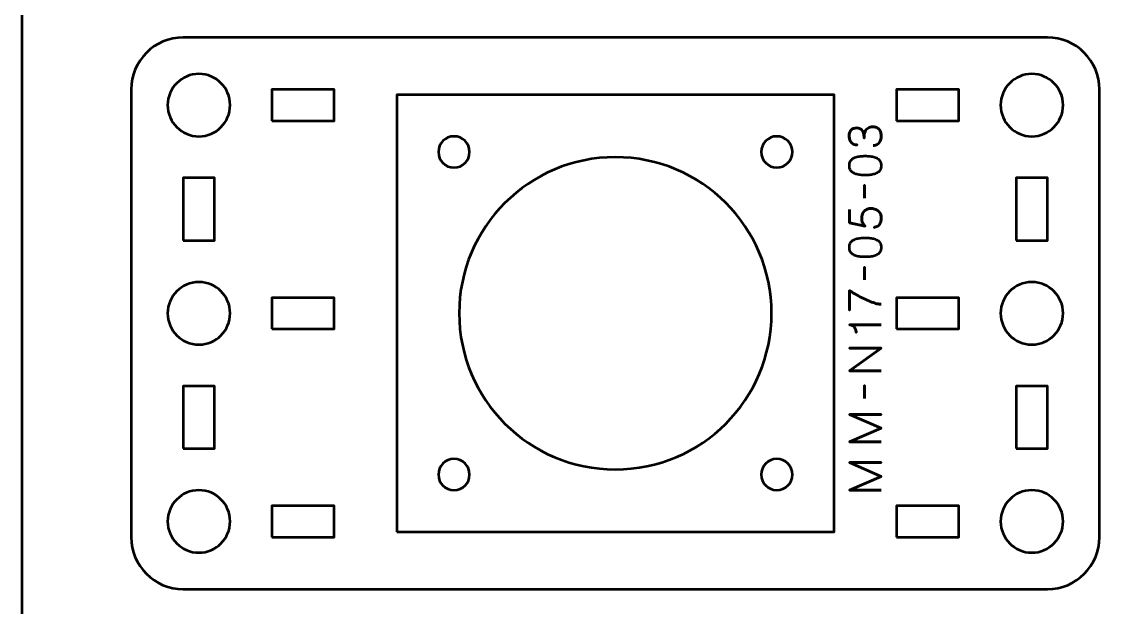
# Model space of a CAD drawing. Header units: centimetres. Extents: x -21 to 0, y -29.7 to 0.
# Drawn here: x -21 to -10.5, y -22.67 to -17.05 of the extents above; entities that cross this region are included whole.
import ezdxf

# ---------------------------------------------------------------- set-up
doc = ezdxf.new("R2010")
doc.units = ezdxf.units.CM
doc.header["$MEASUREMENT"] = 0
doc.layers.add('Layer 1', color=7, linetype='Continuous')

msp = doc.modelspace()

# ---------------------------------------------------------------- linework, layer by layer
at = {"layer": 'Layer 1', "color": 22, "lineweight": 53}
msp.add_open_spline([(-21.00003, -29.19995), (-21.00003, -29.19995), (-21.00003, -0.49992), (-21.00003, -0.49992), (-21.00003, -0.49992), (-21.00003, -0.22295), (-20.77694, 0.00004), (-20.49994, 0.00004), (-20.49994, 0.00004), (-20.49994, 0.00004), (-0.50008, 0.00004), (-0.50008, 0.00004), (-0.50008, 0.00004), (-0.22294, 0.00004), (0.00002, -0.22295), (0.00002, -0.49992), (0.00002, -0.49992), (0.00002, -0.49992), (0.00002, -29.19995), (0.00002, -29.19995), (0.00002, -29.19995), (0.00002, -29.47695), (-0.22294, -29.70004), (-0.50008, -29.70004), (-0.50008, -29.70004), (-0.50008, -29.70004), (-20.49994, -29.70004), (-20.49994, -29.70004), (-20.49994, -29.70004), (-20.77694, -29.70004), (-21.00003, -29.47695), (-21.00003, -29.19995)], degree=3, knots=[0, 0, 0, 0, 0.125, 0.125, 0.125, 0.125, 0.25, 0.25, 0.25, 0.25, 0.375, 0.375, 0.375, 0.375, 0.5, 0.5, 0.5, 0.5, 0.625, 0.625, 0.625, 0.625, 0.75, 0.75, 0.75, 0.75, 0.875, 0.875, 0.875, 0.875, 1, 1, 1, 1], dxfattribs=at)
at = {"layer": 'Layer 1', "color": 114, "lineweight": 53}
msp.add_open_spline([(-19.95005, -21.9999), (-19.95005, -21.9999), (-19.95005, -17.70001), (-19.95005, -17.70001), (-19.95005, -17.70001), (-19.95005, -17.42301), (-19.72695, -17.19991), (-19.44995, -17.19991), (-19.44995, -17.19991), (-19.44995, -17.19991), (-11.15005, -17.19991), (-11.15005, -17.19991), (-11.15005, -17.19991), (-10.87305, -17.19991), (-10.64995, -17.42301), (-10.64995, -17.70001), (-10.64995, -17.70001), (-10.64995, -17.70001), (-10.64995, -21.9999), (-10.64995, -21.9999), (-10.64995, -21.9999), (-10.64995, -22.2769), (-10.87305, -22.5), (-11.15005, -22.5), (-11.15005, -22.5), (-11.15005, -22.5), (-19.44995, -22.5), (-19.44995, -22.5), (-19.44995, -22.5), (-19.72695, -22.5), (-19.95005, -22.2769), (-19.95005, -21.9999)], degree=3, knots=[0, 0, 0, 0, 0.125, 0.125, 0.125, 0.125, 0.25, 0.25, 0.25, 0.25, 0.375, 0.375, 0.375, 0.375, 0.5, 0.5, 0.5, 0.5, 0.625, 0.625, 0.625, 0.625, 0.75, 0.75, 0.75, 0.75, 0.875, 0.875, 0.875, 0.875, 1, 1, 1, 1], dxfattribs=at)
at = {"layer": 'Layer 1', "lineweight": 53}
for points in [[(-19.30002, -17.55), (-19.13425, -17.55), (-19.00002, -17.68424), (-19.00002, -17.85001), (-19.00002, -17.85001), (-19.00002, -18.01567), (-19.13425, -18.15001), (-19.30002, -18.15001), (-19.30002, -18.15001), (-19.46568, -18.15001), (-19.60002, -18.01567), (-19.60002, -17.85001), (-19.60002, -17.85001), (-19.60002, -17.68424), (-19.46568, -17.55), (-19.30002, -17.55)], [(-11.29998, -17.55), (-11.13435, -17.55), (-10.99998, -17.68424), (-10.99998, -17.85001), (-10.99998, -17.85001), (-10.99998, -18.01567), (-11.13435, -18.15001), (-11.29998, -18.15001), (-11.29998, -18.15001), (-11.46575, -18.15001), (-11.59998, -18.01567), (-11.59998, -17.85001), (-11.59998, -17.85001), (-11.59998, -17.68424), (-11.46575, -17.55), (-11.29998, -17.55)], [(-18.6, -17.99994), (-18.6, -17.99994), (-18.6, -17.69993), (-18.6, -17.69993), (-18.6, -17.69993), (-18.6, -17.69993), (-18, -17.69993), (-18, -17.69993), (-18, -17.69993), (-18, -17.69993), (-18, -17.99994), (-18, -17.99994), (-18, -17.99994), (-18, -17.99994), (-18.6, -17.99994), (-18.6, -17.99994)], [(-12.6, -17.99994), (-12.6, -17.99994), (-12.6, -17.69993), (-12.6, -17.69993), (-12.6, -17.69993), (-12.6, -17.69993), (-12, -17.69993), (-12, -17.69993), (-12, -17.69993), (-12, -17.69993), (-12, -17.99994), (-12, -17.99994), (-12, -17.99994), (-12, -17.99994), (-12.6, -17.99994), (-12.6, -17.99994)], [(-19.44995, -19.14992), (-19.44995, -19.14992), (-19.44995, -18.54992), (-19.44995, -18.54992), (-19.44995, -18.54992), (-19.44995, -18.54992), (-19.14995, -18.54992), (-19.14995, -18.54992), (-19.14995, -18.54992), (-19.14995, -18.54992), (-19.14995, -19.14992), (-19.14995, -19.14992), (-19.14995, -19.14992), (-19.14995, -19.14992), (-19.44995, -19.14992), (-19.44995, -19.14992)], [(-11.45005, -19.14992), (-11.45005, -19.14992), (-11.45005, -18.54992), (-11.45005, -18.54992), (-11.45005, -18.54992), (-11.45005, -18.54992), (-11.15005, -18.54992), (-11.15005, -18.54992), (-11.15005, -18.54992), (-11.15005, -18.54992), (-11.15005, -19.14992), (-11.15005, -19.14992), (-11.15005, -19.14992), (-11.15005, -19.14992), (-11.45005, -19.14992), (-11.45005, -19.14992)], [(-19.30002, -19.54997), (-19.13425, -19.54997), (-19.00002, -19.68431), (-19.00002, -19.84996), (-19.00002, -19.84996), (-19.00002, -20.01559), (-19.13425, -20.14997), (-19.30002, -20.14997), (-19.30002, -20.14997), (-19.46568, -20.14997), (-19.60002, -20.01559), (-19.60002, -19.84996), (-19.60002, -19.84996), (-19.60002, -19.68431), (-19.46568, -19.54997), (-19.30002, -19.54997)], [(-11.29998, -19.54997), (-11.13435, -19.54997), (-10.99998, -19.68431), (-10.99998, -19.84996), (-10.99998, -19.84996), (-10.99998, -20.01559), (-11.13435, -20.14997), (-11.29998, -20.14997), (-11.29998, -20.14997), (-11.46575, -20.14997), (-11.59998, -20.01559), (-11.59998, -19.84996), (-11.59998, -19.84996), (-11.59998, -19.68431), (-11.46575, -19.54997), (-11.29998, -19.54997)], [(-18.6, -20.00004), (-18.6, -20.00004), (-18.6, -19.70004), (-18.6, -19.70004), (-18.6, -19.70004), (-18.6, -19.70004), (-18, -19.70004), (-18, -19.70004), (-18, -19.70004), (-18, -19.70004), (-18, -20.00004), (-18, -20.00004), (-18, -20.00004), (-18, -20.00004), (-18.6, -20.00004), (-18.6, -20.00004)], [(-12.6, -20.00004), (-12.6, -20.00004), (-12.6, -19.70004), (-12.6, -19.70004), (-12.6, -19.70004), (-12.6, -19.70004), (-12, -19.70004), (-12, -19.70004), (-12, -19.70004), (-12, -19.70004), (-12, -20.00004), (-12, -20.00004), (-12, -20.00004), (-12, -20.00004), (-12.6, -20.00004), (-12.6, -20.00004)], [(-19.44995, -21.14999), (-19.44995, -21.14999), (-19.44995, -20.54998), (-19.44995, -20.54998), (-19.44995, -20.54998), (-19.44995, -20.54998), (-19.14995, -20.54998), (-19.14995, -20.54998), (-19.14995, -20.54998), (-19.14995, -20.54998), (-19.14995, -21.14999), (-19.14995, -21.14999), (-19.14995, -21.14999), (-19.14995, -21.14999), (-19.44995, -21.14999), (-19.44995, -21.14999)], [(-11.45005, -21.14999), (-11.45005, -21.14999), (-11.45005, -20.54998), (-11.45005, -20.54998), (-11.45005, -20.54998), (-11.45005, -20.54998), (-11.15005, -20.54998), (-11.15005, -20.54998), (-11.15005, -20.54998), (-11.15005, -20.54998), (-11.15005, -21.14999), (-11.15005, -21.14999), (-11.15005, -21.14999), (-11.15005, -21.14999), (-11.45005, -21.14999), (-11.45005, -21.14999)], [(-19.30002, -21.54989), (-19.13425, -21.54989), (-19.00002, -21.68427), (-19.00002, -21.8499), (-19.00002, -21.8499), (-19.00002, -22.01567), (-19.13425, -22.1499), (-19.30002, -22.1499), (-19.30002, -22.1499), (-19.46568, -22.1499), (-19.60002, -22.01567), (-19.60002, -21.8499), (-19.60002, -21.8499), (-19.60002, -21.68427), (-19.46568, -21.54989), (-19.30002, -21.54989)], [(-11.29998, -21.54989), (-11.13435, -21.54989), (-10.99998, -21.68427), (-10.99998, -21.8499), (-10.99998, -21.8499), (-10.99998, -22.01567), (-11.13435, -22.1499), (-11.29998, -22.1499), (-11.29998, -22.1499), (-11.46575, -22.1499), (-11.59998, -22.01567), (-11.59998, -21.8499), (-11.59998, -21.8499), (-11.59998, -21.68427), (-11.46575, -21.54989), (-11.29998, -21.54989)], [(-18.6, -21.99997), (-18.6, -21.99997), (-18.6, -21.69997), (-18.6, -21.69997), (-18.6, -21.69997), (-18.6, -21.69997), (-18, -21.69997), (-18, -21.69997), (-18, -21.69997), (-18, -21.69997), (-18, -21.99997), (-18, -21.99997), (-18, -21.99997), (-18, -21.99997), (-18.6, -21.99997), (-18.6, -21.99997)], [(-12.6, -21.99997), (-12.6, -21.99997), (-12.6, -21.69997), (-12.6, -21.69997), (-12.6, -21.69997), (-12.6, -21.69997), (-12, -21.69997), (-12, -21.69997), (-12, -21.69997), (-12, -21.69997), (-12, -21.99997), (-12, -21.99997), (-12, -21.99997), (-12, -21.99997), (-12.6, -21.99997), (-12.6, -21.99997)]]:
    msp.add_open_spline(points, degree=3, knots=[0, 0, 0, 0, 0.25, 0.25, 0.25, 0.25, 0.5, 0.5, 0.5, 0.5, 0.75, 0.75, 0.75, 0.75, 1, 1, 1, 1], dxfattribs=at)
at = {"layer": 'Layer 1', "color": 30, "lineweight": 53}
for points, knots in [([(-17.39997, -21.95), (-17.39997, -21.95), (-17.39997, -17.75), (-17.39997, -17.75), (-17.39997, -17.75), (-17.39997, -17.75), (-13.19997, -17.75), (-13.19997, -17.75), (-13.19997, -17.75), (-13.19997, -17.75), (-13.19997, -21.95), (-13.19997, -21.95), (-13.19997, -21.95), (-13.19997, -21.95), (-17.39997, -21.95), (-17.39997, -21.95)], [0, 0, 0, 0, 0.25, 0.25, 0.25, 0.25, 0.5, 0.5, 0.5, 0.5, 0.75, 0.75, 0.75, 0.75, 1, 1, 1, 1]), ([(-12.824, -18.23814), (-12.80876, -18.23807), (-12.7955, -18.23454), (-12.784, -18.22756), (-12.784, -18.22756), (-12.77257, -18.22057), (-12.76361, -18.21062), (-12.75719, -18.19764), (-12.75719, -18.19764), (-12.75077, -18.18466), (-12.74752, -18.16907), (-12.74738, -18.15093), (-12.74738, -18.15093), (-12.74738, -18.13732), (-12.74879, -18.12497), (-12.75175, -18.11375), (-12.75175, -18.11375), (-12.75472, -18.1026), (-12.7593, -18.09301), (-12.76558, -18.08489), (-12.76558, -18.08489), (-12.77186, -18.07678), (-12.77998, -18.07057), (-12.78985, -18.06613), (-12.78985, -18.06613), (-12.7998, -18.06175), (-12.81173, -18.05957), (-12.8257, -18.0595), (-12.8257, -18.0595), (-12.84432, -18.05942), (-12.86006, -18.06323), (-12.87283, -18.07078), (-12.87283, -18.07078), (-12.8856, -18.07833), (-12.89519, -18.09005), (-12.90175, -18.10578), (-12.90175, -18.10578), (-12.90832, -18.12151), (-12.91163, -18.14169), (-12.91163, -18.16617), (-12.91163, -18.16617), (-12.91156, -18.1479), (-12.91325, -18.13259), (-12.91671, -18.1201), (-12.91671, -18.1201), (-12.92017, -18.10768), (-12.92504, -18.09774), (-12.93139, -18.09026), (-12.93139, -18.09026), (-12.93767, -18.08278), (-12.94515, -18.07735), (-12.95375, -18.0741), (-12.95375, -18.0741), (-12.96229, -18.07078), (-12.97167, -18.06916), (-12.9819, -18.06923), (-12.9819, -18.06923), (-12.99214, -18.06916), (-13.00159, -18.07057), (-13.01034, -18.07339), (-13.01034, -18.07339), (-13.01909, -18.07615), (-13.02678, -18.08066), (-13.03334, -18.0868), (-13.03334, -18.0868), (-13.0399, -18.09294), (-13.04505, -18.10105), (-13.04872, -18.111), (-13.04872, -18.111), (-13.05239, -18.12102), (-13.05422, -18.13323), (-13.05429, -18.14755), (-13.05429, -18.14755), (-13.05422, -18.1618), (-13.05211, -18.17429), (-13.04801, -18.18487), (-13.04801, -18.18487), (-13.04392, -18.19553), (-13.03835, -18.20427), (-13.03122, -18.21133), (-13.03122, -18.21133), (-13.0241, -18.21831), (-13.01598, -18.22354), (-13.00681, -18.22699), (-13.00681, -18.22699), (-12.99764, -18.23052), (-12.9879, -18.23221), (-12.97767, -18.23221), (-12.97767, -18.23221), (-12.9879, -18.23221), (-12.99764, -18.23052), (-13.00681, -18.22699), (-13.00681, -18.22699), (-13.01598, -18.22354), (-13.0241, -18.21831), (-13.03122, -18.21133), (-13.03122, -18.21133), (-13.03835, -18.20427), (-13.04392, -18.19553), (-13.04801, -18.18487), (-13.04801, -18.18487), (-13.05211, -18.17429), (-13.05422, -18.1618), (-13.05429, -18.14755), (-13.05429, -18.14755), (-13.05422, -18.13323), (-13.05239, -18.12102), (-13.04872, -18.111), (-13.04872, -18.111), (-13.04505, -18.10105), (-13.0399, -18.09294), (-13.03334, -18.0868), (-13.03334, -18.0868), (-13.02678, -18.08066), (-13.01909, -18.07615), (-13.01034, -18.07339), (-13.01034, -18.07339), (-13.00159, -18.07057), (-12.99214, -18.06916), (-12.9819, -18.06923), (-12.9819, -18.06923), (-12.97167, -18.06916), (-12.96229, -18.07078), (-12.95375, -18.0741), (-12.95375, -18.0741), (-12.94515, -18.07735), (-12.93767, -18.08278), (-12.93139, -18.09026), (-12.93139, -18.09026), (-12.92504, -18.09774), (-12.92017, -18.10768), (-12.91671, -18.1201), (-12.91671, -18.1201), (-12.91325, -18.13259), (-12.91156, -18.1479), (-12.91163, -18.16617), (-12.91163, -18.16617), (-12.91163, -18.14169), (-12.90832, -18.12151), (-12.90175, -18.10578), (-12.90175, -18.10578), (-12.89519, -18.09005), (-12.8856, -18.07833), (-12.87283, -18.07078), (-12.87283, -18.07078), (-12.86006, -18.06323), (-12.84432, -18.05942), (-12.8257, -18.0595), (-12.8257, -18.0595), (-12.81173, -18.05957), (-12.7998, -18.06175), (-12.78985, -18.06613), (-12.78985, -18.06613), (-12.77998, -18.07057), (-12.77186, -18.07678), (-12.76558, -18.08489), (-12.76558, -18.08489), (-12.7593, -18.09301), (-12.75472, -18.1026), (-12.75175, -18.11375), (-12.75175, -18.11375), (-12.74879, -18.12497), (-12.74738, -18.13732), (-12.74738, -18.15093), (-12.74738, -18.15093), (-12.74752, -18.16907), (-12.75077, -18.18466), (-12.75719, -18.19764), (-12.75719, -18.19764), (-12.76361, -18.21062), (-12.77257, -18.22057), (-12.784, -18.22756), (-12.784, -18.22756), (-12.7955, -18.23454), (-12.80876, -18.23807), (-12.824, -18.23814)], [0, 0, 0, 0, 0.02272727, 0.02272727, 0.02272727, 0.02272727, 0.04545455, 0.04545455, 0.04545455, 0.04545455, 0.06818182, 0.06818182, 0.06818182, 0.06818182, 0.09090909, 0.09090909, 0.09090909, 0.09090909, 0.11363636, 0.11363636, 0.11363636, 0.11363636, 0.13636364, 0.13636364, 0.13636364, 0.13636364, 0.15909091, 0.15909091, 0.15909091, 0.15909091, 0.18181818, 0.18181818, 0.18181818, 0.18181818, 0.20454545, 0.20454545, 0.20454545, 0.20454545, 0.22727273, 0.22727273, 0.22727273, 0.22727273, 0.25, 0.25, 0.25, 0.25, 0.27272727, 0.27272727, 0.27272727, 0.27272727, 0.29545455, 0.29545455, 0.29545455, 0.29545455, 0.31818182, 0.31818182, 0.31818182, 0.31818182, 0.34090909, 0.34090909, 0.34090909, 0.34090909, 0.36363636, 0.36363636, 0.36363636, 0.36363636, 0.38636364, 0.38636364, 0.38636364, 0.38636364, 0.40909091, 0.40909091, 0.40909091, 0.40909091, 0.43181818, 0.43181818, 0.43181818, 0.43181818, 0.45454545, 0.45454545, 0.45454545, 0.45454545, 0.47727273, 0.47727273, 0.47727273, 0.47727273, 0.5, 0.5, 0.5, 0.5, 0.52272727, 0.52272727, 0.52272727, 0.52272727, 0.54545455, 0.54545455, 0.54545455, 0.54545455, 0.56818182, 0.56818182, 0.56818182, 0.56818182, 0.59090909, 0.59090909, 0.59090909, 0.59090909, 0.61363636, 0.61363636, 0.61363636, 0.61363636, 0.63636364, 0.63636364, 0.63636364, 0.63636364, 0.65909091, 0.65909091, 0.65909091, 0.65909091, 0.68181818, 0.68181818, 0.68181818, 0.68181818, 0.70454545, 0.70454545, 0.70454545, 0.70454545, 0.72727273, 0.72727273, 0.72727273, 0.72727273, 0.75, 0.75, 0.75, 0.75, 0.77272727, 0.77272727, 0.77272727, 0.77272727, 0.79545455, 0.79545455, 0.79545455, 0.79545455, 0.81818182, 0.81818182, 0.81818182, 0.81818182, 0.84090909, 0.84090909, 0.84090909, 0.84090909, 0.86363636, 0.86363636, 0.86363636, 0.86363636, 0.88636364, 0.88636364, 0.88636364, 0.88636364, 0.90909091, 0.90909091, 0.90909091, 0.90909091, 0.93181818, 0.93181818, 0.93181818, 0.93181818, 0.95454545, 0.95454545, 0.95454545, 0.95454545, 0.97727273, 0.97727273, 0.97727273, 0.97727273, 1, 1, 1, 1]), ([(-12.74738, -18.43075), (-12.74745, -18.41594), (-12.75006, -18.40317), (-12.75514, -18.39251), (-12.75514, -18.39251), (-12.76022, -18.38193), (-12.76749, -18.37311), (-12.77673, -18.36606), (-12.77673, -18.36606), (-12.78604, -18.35907), (-12.79705, -18.35357), (-12.80975, -18.34948), (-12.80975, -18.34948), (-12.82245, -18.34545), (-12.83635, -18.34256), (-12.85159, -18.34094), (-12.85159, -18.34094), (-12.86683, -18.33924), (-12.88285, -18.3384), (-12.89978, -18.33847), (-12.89978, -18.33847), (-12.91664, -18.3384), (-12.93266, -18.33924), (-12.94783, -18.34094), (-12.94783, -18.34094), (-12.963, -18.34256), (-12.97697, -18.34545), (-12.98967, -18.34948), (-12.98967, -18.34948), (-13.0023, -18.35357), (-13.0133, -18.35907), (-13.02269, -18.36606), (-13.02269, -18.36606), (-13.032, -18.37311), (-13.03927, -18.38193), (-13.04435, -18.39251), (-13.04435, -18.39251), (-13.0495, -18.40317), (-13.05211, -18.41594), (-13.05218, -18.43075), (-13.05218, -18.43075), (-13.05211, -18.44557), (-13.0495, -18.45834), (-13.04435, -18.469), (-13.04435, -18.469), (-13.03927, -18.47958), (-13.032, -18.4884), (-13.02269, -18.49545), (-13.02269, -18.49545), (-13.0133, -18.50244), (-13.0023, -18.50794), (-12.98967, -18.51203), (-12.98967, -18.51203), (-12.97697, -18.51606), (-12.963, -18.51895), (-12.94783, -18.52057), (-12.94783, -18.52057), (-12.93266, -18.52226), (-12.91664, -18.52311), (-12.89978, -18.52304), (-12.89978, -18.52304), (-12.88285, -18.52311), (-12.86683, -18.52226), (-12.85159, -18.52057), (-12.85159, -18.52057), (-12.83635, -18.51895), (-12.82245, -18.51606), (-12.80975, -18.51203), (-12.80975, -18.51203), (-12.79705, -18.50794), (-12.78604, -18.50244), (-12.77673, -18.49545), (-12.77673, -18.49545), (-12.76749, -18.4884), (-12.76022, -18.47958), (-12.75514, -18.469), (-12.75514, -18.469), (-12.75006, -18.45834), (-12.74745, -18.44557), (-12.74738, -18.43075)], [0, 0, 0, 0, 0.05, 0.05, 0.05, 0.05, 0.1, 0.1, 0.1, 0.1, 0.15, 0.15, 0.15, 0.15, 0.2, 0.2, 0.2, 0.2, 0.25, 0.25, 0.25, 0.25, 0.3, 0.3, 0.3, 0.3, 0.35, 0.35, 0.35, 0.35, 0.4, 0.4, 0.4, 0.4, 0.45, 0.45, 0.45, 0.45, 0.5, 0.5, 0.5, 0.5, 0.55, 0.55, 0.55, 0.55, 0.6, 0.6, 0.6, 0.6, 0.65, 0.65, 0.65, 0.65, 0.7, 0.7, 0.7, 0.7, 0.75, 0.75, 0.75, 0.75, 0.8, 0.8, 0.8, 0.8, 0.85, 0.85, 0.85, 0.85, 0.9, 0.9, 0.9, 0.9, 0.95, 0.95, 0.95, 0.95, 1, 1, 1, 1]), ([(-12.74738, -18.43075), (-12.74745, -18.41594), (-12.75006, -18.40317), (-12.75514, -18.39251), (-12.75514, -18.39251), (-12.76022, -18.38193), (-12.76749, -18.37311), (-12.77673, -18.36606), (-12.77673, -18.36606), (-12.78604, -18.35907), (-12.79705, -18.35357), (-12.80975, -18.34948), (-12.80975, -18.34948), (-12.82245, -18.34545), (-12.83635, -18.34256), (-12.85159, -18.34094), (-12.85159, -18.34094), (-12.86683, -18.33924), (-12.88285, -18.3384), (-12.89978, -18.33847), (-12.89978, -18.33847), (-12.91664, -18.3384), (-12.93266, -18.33924), (-12.94783, -18.34094), (-12.94783, -18.34094), (-12.963, -18.34256), (-12.97697, -18.34545), (-12.98967, -18.34948), (-12.98967, -18.34948), (-13.0023, -18.35357), (-13.0133, -18.35907), (-13.02269, -18.36606), (-13.02269, -18.36606), (-13.032, -18.37311), (-13.03927, -18.38193), (-13.04435, -18.39251), (-13.04435, -18.39251), (-13.0495, -18.40317), (-13.05211, -18.41594), (-13.05218, -18.43075), (-13.05218, -18.43075), (-13.05211, -18.44557), (-13.0495, -18.45834), (-13.04435, -18.469), (-13.04435, -18.469), (-13.03927, -18.47958), (-13.032, -18.4884), (-13.02269, -18.49545), (-13.02269, -18.49545), (-13.0133, -18.50244), (-13.0023, -18.50794), (-12.98967, -18.51203), (-12.98967, -18.51203), (-12.97697, -18.51606), (-12.963, -18.51895), (-12.94783, -18.52057), (-12.94783, -18.52057), (-12.93266, -18.52226), (-12.91664, -18.52311), (-12.89978, -18.52304), (-12.89978, -18.52304), (-12.88285, -18.52311), (-12.86683, -18.52226), (-12.85159, -18.52057), (-12.85159, -18.52057), (-12.83635, -18.51895), (-12.82245, -18.51606), (-12.80975, -18.51203), (-12.80975, -18.51203), (-12.79705, -18.50794), (-12.78604, -18.50244), (-12.77673, -18.49545), (-12.77673, -18.49545), (-12.76749, -18.4884), (-12.76022, -18.47958), (-12.75514, -18.469), (-12.75514, -18.469), (-12.75006, -18.45834), (-12.74745, -18.44557), (-12.74738, -18.43075)], [0, 0, 0, 0, 0.05, 0.05, 0.05, 0.05, 0.1, 0.1, 0.1, 0.1, 0.15, 0.15, 0.15, 0.15, 0.2, 0.2, 0.2, 0.2, 0.25, 0.25, 0.25, 0.25, 0.3, 0.3, 0.3, 0.3, 0.35, 0.35, 0.35, 0.35, 0.4, 0.4, 0.4, 0.4, 0.45, 0.45, 0.45, 0.45, 0.5, 0.5, 0.5, 0.5, 0.55, 0.55, 0.55, 0.55, 0.6, 0.6, 0.6, 0.6, 0.65, 0.65, 0.65, 0.65, 0.7, 0.7, 0.7, 0.7, 0.75, 0.75, 0.75, 0.75, 0.8, 0.8, 0.8, 0.8, 0.85, 0.85, 0.85, 0.85, 0.9, 0.9, 0.9, 0.9, 0.95, 0.95, 0.95, 0.95, 1, 1, 1, 1]), ([(-12.90698, -18.74317), (-12.90698, -18.74317), (-12.90698, -18.61998), (-12.90698, -18.61998), (-12.90698, -18.61998), (-12.90698, -18.61998), (-12.90698, -18.74317), (-12.90698, -18.74317)], [0, 0, 0, 0, 0.5, 0.5, 0.5, 0.5, 1, 1, 1, 1]), ([(-13.0526, -18.85281), (-13.0526, -18.85281), (-13.0526, -18.97981), (-13.0526, -18.97981), (-13.0526, -18.97981), (-13.0526, -18.97981), (-12.90105, -19.01368), (-12.90105, -19.01368), (-12.90105, -19.01368), (-12.90613, -19.00775), (-12.91071, -19.00211), (-12.91474, -18.99667), (-12.91474, -18.99667), (-12.91876, -18.99131), (-12.92214, -18.98567), (-12.92497, -18.97967), (-12.92497, -18.97967), (-12.92779, -18.97374), (-12.92991, -18.96697), (-12.93139, -18.95935), (-12.93139, -18.95935), (-12.93287, -18.9518), (-12.93365, -18.94277), (-12.93365, -18.9324), (-12.93365, -18.9324), (-12.93365, -18.92393), (-12.93252, -18.91546), (-12.93019, -18.907), (-12.93019, -18.907), (-12.92793, -18.89853), (-12.92447, -18.89049), (-12.91989, -18.88287), (-12.91989, -18.88287), (-12.91523, -18.87518), (-12.90944, -18.8684), (-12.90246, -18.86248), (-12.90246, -18.86248), (-12.89547, -18.85648), (-12.88729, -18.85175), (-12.87791, -18.84837), (-12.87791, -18.84837), (-12.86852, -18.84491), (-12.85787, -18.84315), (-12.84602, -18.84308), (-12.84602, -18.84308), (-12.84164, -18.843), (-12.83614, -18.8435), (-12.82965, -18.84449), (-12.82965, -18.84449), (-12.82316, -18.8454), (-12.8161, -18.8471), (-12.80862, -18.8495), (-12.80862, -18.8495), (-12.80114, -18.85189), (-12.79373, -18.85528), (-12.7864, -18.85958), (-12.7864, -18.85958), (-12.77906, -18.86389), (-12.77236, -18.86939), (-12.76629, -18.87602), (-12.76629, -18.87602), (-12.76022, -18.88266), (-12.75535, -18.8907), (-12.75168, -18.90008), (-12.75168, -18.90008), (-12.74809, -18.90954), (-12.74618, -18.92062), (-12.74611, -18.93324), (-12.74611, -18.93324), (-12.74618, -18.94834), (-12.7478, -18.96104), (-12.75084, -18.97134), (-12.75084, -18.97134), (-12.75394, -18.98165), (-12.75796, -18.99004), (-12.76304, -18.99653), (-12.76304, -18.99653), (-12.76812, -19.00309), (-12.7737, -19.00817), (-12.77976, -19.01184), (-12.77976, -19.01184), (-12.78583, -19.01551), (-12.7919, -19.01826), (-12.79797, -19.0201), (-12.79797, -19.0201), (-12.80404, -19.02193), (-12.80961, -19.02334), (-12.81469, -19.02426), (-12.81469, -19.02426), (-12.80961, -19.02334), (-12.80404, -19.02193), (-12.79797, -19.0201), (-12.79797, -19.0201), (-12.7919, -19.01826), (-12.78583, -19.01551), (-12.77976, -19.01184), (-12.77976, -19.01184), (-12.7737, -19.00817), (-12.76812, -19.00309), (-12.76304, -18.99653), (-12.76304, -18.99653), (-12.75796, -18.99004), (-12.75394, -18.98165), (-12.75084, -18.97134), (-12.75084, -18.97134), (-12.7478, -18.96104), (-12.74618, -18.94834), (-12.74611, -18.93324), (-12.74611, -18.93324), (-12.74618, -18.92062), (-12.74809, -18.90954), (-12.75168, -18.90008), (-12.75168, -18.90008), (-12.75535, -18.8907), (-12.76022, -18.88266), (-12.76629, -18.87602), (-12.76629, -18.87602), (-12.77236, -18.86939), (-12.77906, -18.86389), (-12.7864, -18.85958), (-12.7864, -18.85958), (-12.79373, -18.85528), (-12.80114, -18.85189), (-12.80862, -18.8495), (-12.80862, -18.8495), (-12.8161, -18.8471), (-12.82316, -18.8454), (-12.82965, -18.84449), (-12.82965, -18.84449), (-12.83614, -18.8435), (-12.84164, -18.843), (-12.84602, -18.84308), (-12.84602, -18.84308), (-12.85787, -18.84315), (-12.86852, -18.84491), (-12.87791, -18.84837), (-12.87791, -18.84837), (-12.88729, -18.85175), (-12.89547, -18.85648), (-12.90246, -18.86248), (-12.90246, -18.86248), (-12.90944, -18.8684), (-12.91523, -18.87518), (-12.91989, -18.88287), (-12.91989, -18.88287), (-12.92447, -18.89049), (-12.92793, -18.89853), (-12.93019, -18.907), (-12.93019, -18.907), (-12.93252, -18.91546), (-12.93365, -18.92393), (-12.93365, -18.9324), (-12.93365, -18.9324), (-12.93365, -18.94277), (-12.93287, -18.9518), (-12.93139, -18.95935), (-12.93139, -18.95935), (-12.92991, -18.96697), (-12.92779, -18.97374), (-12.92497, -18.97967), (-12.92497, -18.97967), (-12.92214, -18.98567), (-12.91876, -18.99131), (-12.91474, -18.99667), (-12.91474, -18.99667), (-12.91071, -19.00211), (-12.90613, -19.00775), (-12.90105, -19.01368), (-12.90105, -19.01368), (-12.90105, -19.01368), (-13.0526, -18.97981), (-13.0526, -18.97981), (-13.0526, -18.97981), (-13.0526, -18.97981), (-13.0526, -18.85281), (-13.0526, -18.85281)], [0, 0, 0, 0, 0.02272727, 0.02272727, 0.02272727, 0.02272727, 0.04545455, 0.04545455, 0.04545455, 0.04545455, 0.06818182, 0.06818182, 0.06818182, 0.06818182, 0.09090909, 0.09090909, 0.09090909, 0.09090909, 0.11363636, 0.11363636, 0.11363636, 0.11363636, 0.13636364, 0.13636364, 0.13636364, 0.13636364, 0.15909091, 0.15909091, 0.15909091, 0.15909091, 0.18181818, 0.18181818, 0.18181818, 0.18181818, 0.20454545, 0.20454545, 0.20454545, 0.20454545, 0.22727273, 0.22727273, 0.22727273, 0.22727273, 0.25, 0.25, 0.25, 0.25, 0.27272727, 0.27272727, 0.27272727, 0.27272727, 0.29545455, 0.29545455, 0.29545455, 0.29545455, 0.31818182, 0.31818182, 0.31818182, 0.31818182, 0.34090909, 0.34090909, 0.34090909, 0.34090909, 0.36363636, 0.36363636, 0.36363636, 0.36363636, 0.38636364, 0.38636364, 0.38636364, 0.38636364, 0.40909091, 0.40909091, 0.40909091, 0.40909091, 0.43181818, 0.43181818, 0.43181818, 0.43181818, 0.45454545, 0.45454545, 0.45454545, 0.45454545, 0.47727273, 0.47727273, 0.47727273, 0.47727273, 0.5, 0.5, 0.5, 0.5, 0.52272727, 0.52272727, 0.52272727, 0.52272727, 0.54545455, 0.54545455, 0.54545455, 0.54545455, 0.56818182, 0.56818182, 0.56818182, 0.56818182, 0.59090909, 0.59090909, 0.59090909, 0.59090909, 0.61363636, 0.61363636, 0.61363636, 0.61363636, 0.63636364, 0.63636364, 0.63636364, 0.63636364, 0.65909091, 0.65909091, 0.65909091, 0.65909091, 0.68181818, 0.68181818, 0.68181818, 0.68181818, 0.70454545, 0.70454545, 0.70454545, 0.70454545, 0.72727273, 0.72727273, 0.72727273, 0.72727273, 0.75, 0.75, 0.75, 0.75, 0.77272727, 0.77272727, 0.77272727, 0.77272727, 0.79545455, 0.79545455, 0.79545455, 0.79545455, 0.81818182, 0.81818182, 0.81818182, 0.81818182, 0.84090909, 0.84090909, 0.84090909, 0.84090909, 0.86363636, 0.86363636, 0.86363636, 0.86363636, 0.88636364, 0.88636364, 0.88636364, 0.88636364, 0.90909091, 0.90909091, 0.90909091, 0.90909091, 0.93181818, 0.93181818, 0.93181818, 0.93181818, 0.95454545, 0.95454545, 0.95454545, 0.95454545, 0.97727273, 0.97727273, 0.97727273, 0.97727273, 1, 1, 1, 1]), ([(-12.74738, -19.21687), (-12.74745, -19.20206), (-12.75006, -19.18929), (-12.75514, -19.17863), (-12.75514, -19.17863), (-12.76022, -19.16805), (-12.76749, -19.15923), (-12.77673, -19.15218), (-12.77673, -19.15218), (-12.78604, -19.14519), (-12.79705, -19.13969), (-12.80975, -19.1356), (-12.80975, -19.1356), (-12.82245, -19.13157), (-12.83635, -19.12868), (-12.85159, -19.12706), (-12.85159, -19.12706), (-12.86683, -19.12536), (-12.88285, -19.12452), (-12.89978, -19.12459), (-12.89978, -19.12459), (-12.91664, -19.12452), (-12.93266, -19.12536), (-12.94783, -19.12706), (-12.94783, -19.12706), (-12.963, -19.12868), (-12.97697, -19.13157), (-12.98967, -19.1356), (-12.98967, -19.1356), (-13.0023, -19.13969), (-13.0133, -19.14519), (-13.02269, -19.15218), (-13.02269, -19.15218), (-13.032, -19.15923), (-13.03927, -19.16805), (-13.04435, -19.17863), (-13.04435, -19.17863), (-13.0495, -19.18929), (-13.05211, -19.20206), (-13.05218, -19.21687), (-13.05218, -19.21687), (-13.05211, -19.23169), (-13.0495, -19.24446), (-13.04435, -19.25512), (-13.04435, -19.25512), (-13.03927, -19.2657), (-13.032, -19.27452), (-13.02269, -19.28157), (-13.02269, -19.28157), (-13.0133, -19.28856), (-13.0023, -19.29406), (-12.98967, -19.29815), (-12.98967, -19.29815), (-12.97697, -19.30218), (-12.963, -19.30507), (-12.94783, -19.30669), (-12.94783, -19.30669), (-12.93266, -19.30838), (-12.91664, -19.30923), (-12.89978, -19.30916), (-12.89978, -19.30916), (-12.88285, -19.30923), (-12.86683, -19.30838), (-12.85159, -19.30669), (-12.85159, -19.30669), (-12.83635, -19.30507), (-12.82245, -19.30218), (-12.80975, -19.29815), (-12.80975, -19.29815), (-12.79705, -19.29406), (-12.78604, -19.28856), (-12.77673, -19.28157), (-12.77673, -19.28157), (-12.76749, -19.27452), (-12.76022, -19.2657), (-12.75514, -19.25512), (-12.75514, -19.25512), (-12.75006, -19.24446), (-12.74745, -19.23169), (-12.74738, -19.21687)], [0, 0, 0, 0, 0.05, 0.05, 0.05, 0.05, 0.1, 0.1, 0.1, 0.1, 0.15, 0.15, 0.15, 0.15, 0.2, 0.2, 0.2, 0.2, 0.25, 0.25, 0.25, 0.25, 0.3, 0.3, 0.3, 0.3, 0.35, 0.35, 0.35, 0.35, 0.4, 0.4, 0.4, 0.4, 0.45, 0.45, 0.45, 0.45, 0.5, 0.5, 0.5, 0.5, 0.55, 0.55, 0.55, 0.55, 0.6, 0.6, 0.6, 0.6, 0.65, 0.65, 0.65, 0.65, 0.7, 0.7, 0.7, 0.7, 0.75, 0.75, 0.75, 0.75, 0.8, 0.8, 0.8, 0.8, 0.85, 0.85, 0.85, 0.85, 0.9, 0.9, 0.9, 0.9, 0.95, 0.95, 0.95, 0.95, 1, 1, 1, 1]), ([(-12.74738, -19.21687), (-12.74745, -19.20206), (-12.75006, -19.18929), (-12.75514, -19.17863), (-12.75514, -19.17863), (-12.76022, -19.16805), (-12.76749, -19.15923), (-12.77673, -19.15218), (-12.77673, -19.15218), (-12.78604, -19.14519), (-12.79705, -19.13969), (-12.80975, -19.1356), (-12.80975, -19.1356), (-12.82245, -19.13157), (-12.83635, -19.12868), (-12.85159, -19.12706), (-12.85159, -19.12706), (-12.86683, -19.12536), (-12.88285, -19.12452), (-12.89978, -19.12459), (-12.89978, -19.12459), (-12.91664, -19.12452), (-12.93266, -19.12536), (-12.94783, -19.12706), (-12.94783, -19.12706), (-12.963, -19.12868), (-12.97697, -19.13157), (-12.98967, -19.1356), (-12.98967, -19.1356), (-13.0023, -19.13969), (-13.0133, -19.14519), (-13.02269, -19.15218), (-13.02269, -19.15218), (-13.032, -19.15923), (-13.03927, -19.16805), (-13.04435, -19.17863), (-13.04435, -19.17863), (-13.0495, -19.18929), (-13.05211, -19.20206), (-13.05218, -19.21687), (-13.05218, -19.21687), (-13.05211, -19.23169), (-13.0495, -19.24446), (-13.04435, -19.25512), (-13.04435, -19.25512), (-13.03927, -19.2657), (-13.032, -19.27452), (-13.02269, -19.28157), (-13.02269, -19.28157), (-13.0133, -19.28856), (-13.0023, -19.29406), (-12.98967, -19.29815), (-12.98967, -19.29815), (-12.97697, -19.30218), (-12.963, -19.30507), (-12.94783, -19.30669), (-12.94783, -19.30669), (-12.93266, -19.30838), (-12.91664, -19.30923), (-12.89978, -19.30916), (-12.89978, -19.30916), (-12.88285, -19.30923), (-12.86683, -19.30838), (-12.85159, -19.30669), (-12.85159, -19.30669), (-12.83635, -19.30507), (-12.82245, -19.30218), (-12.80975, -19.29815), (-12.80975, -19.29815), (-12.79705, -19.29406), (-12.78604, -19.28856), (-12.77673, -19.28157), (-12.77673, -19.28157), (-12.76749, -19.27452), (-12.76022, -19.2657), (-12.75514, -19.25512), (-12.75514, -19.25512), (-12.75006, -19.24446), (-12.74745, -19.23169), (-12.74738, -19.21687)], [0, 0, 0, 0, 0.05, 0.05, 0.05, 0.05, 0.1, 0.1, 0.1, 0.1, 0.15, 0.15, 0.15, 0.15, 0.2, 0.2, 0.2, 0.2, 0.25, 0.25, 0.25, 0.25, 0.3, 0.3, 0.3, 0.3, 0.35, 0.35, 0.35, 0.35, 0.4, 0.4, 0.4, 0.4, 0.45, 0.45, 0.45, 0.45, 0.5, 0.5, 0.5, 0.5, 0.55, 0.55, 0.55, 0.55, 0.6, 0.6, 0.6, 0.6, 0.65, 0.65, 0.65, 0.65, 0.7, 0.7, 0.7, 0.7, 0.75, 0.75, 0.75, 0.75, 0.8, 0.8, 0.8, 0.8, 0.85, 0.85, 0.85, 0.85, 0.9, 0.9, 0.9, 0.9, 0.95, 0.95, 0.95, 0.95, 1, 1, 1, 1]), ([(-12.90698, -19.52929), (-12.90698, -19.52929), (-12.90698, -19.4061), (-12.90698, -19.4061), (-12.90698, -19.4061), (-12.90698, -19.4061), (-12.90698, -19.52929), (-12.90698, -19.52929)], [0, 0, 0, 0, 0.5, 0.5, 0.5, 0.5, 1, 1, 1, 1]), ([(-12.74738, -19.76382), (-12.75916, -19.76361), (-12.77278, -19.76156), (-12.7883, -19.75768), (-12.7883, -19.75768), (-12.80389, -19.7538), (-12.82069, -19.74851), (-12.83868, -19.7418), (-12.83868, -19.7418), (-12.85667, -19.7351), (-12.87516, -19.72734), (-12.89428, -19.71859), (-12.89428, -19.71859), (-12.9134, -19.70991), (-12.9323, -19.70053), (-12.95114, -19.69058), (-12.95114, -19.69058), (-12.96998, -19.68063), (-12.98804, -19.67047), (-13.00533, -19.6601), (-13.00533, -19.6601), (-13.02254, -19.64973), (-13.03828, -19.63957), (-13.0526, -19.62962), (-13.0526, -19.62962), (-13.0526, -19.62962), (-13.0526, -19.81885), (-13.0526, -19.81885), (-13.0526, -19.81885), (-13.0526, -19.81885), (-13.0526, -19.62962), (-13.0526, -19.62962), (-13.0526, -19.62962), (-13.03828, -19.63957), (-13.02254, -19.64973), (-13.00533, -19.6601), (-13.00533, -19.6601), (-12.98804, -19.67047), (-12.96998, -19.68063), (-12.95114, -19.69058), (-12.95114, -19.69058), (-12.9323, -19.70053), (-12.9134, -19.70991), (-12.89428, -19.71859), (-12.89428, -19.71859), (-12.87516, -19.72734), (-12.85667, -19.7351), (-12.83868, -19.7418), (-12.83868, -19.7418), (-12.82069, -19.74851), (-12.80389, -19.7538), (-12.7883, -19.75768), (-12.7883, -19.75768), (-12.77278, -19.76156), (-12.75916, -19.76361), (-12.74738, -19.76382)], [0, 0, 0, 0, 0.07142857, 0.07142857, 0.07142857, 0.07142857, 0.14285714, 0.14285714, 0.14285714, 0.14285714, 0.21428571, 0.21428571, 0.21428571, 0.21428571, 0.28571429, 0.28571429, 0.28571429, 0.28571429, 0.35714286, 0.35714286, 0.35714286, 0.35714286, 0.42857143, 0.42857143, 0.42857143, 0.42857143, 0.5, 0.5, 0.5, 0.5, 0.57142857, 0.57142857, 0.57142857, 0.57142857, 0.64285714, 0.64285714, 0.64285714, 0.64285714, 0.71428571, 0.71428571, 0.71428571, 0.71428571, 0.78571429, 0.78571429, 0.78571429, 0.78571429, 0.85714286, 0.85714286, 0.85714286, 0.85714286, 0.92857143, 0.92857143, 0.92857143, 0.92857143, 1, 1, 1, 1]), ([(-12.74738, -19.96108), (-12.74738, -19.96108), (-13.0526, -19.96108), (-13.0526, -19.96108), (-13.0526, -19.96108), (-13.04223, -19.96115), (-13.03334, -19.96299), (-13.02593, -19.96652), (-13.02593, -19.96652), (-13.01845, -19.96997), (-13.01231, -19.97456), (-13.00738, -19.9802), (-13.00738, -19.9802), (-13.00244, -19.98585), (-12.99849, -19.99192), (-12.99552, -19.99841), (-12.99552, -19.99841), (-12.99263, -20.0049), (-12.99044, -20.01118), (-12.9891, -20.01725), (-12.9891, -20.01725), (-12.98769, -20.02338), (-12.98684, -20.02861), (-12.98656, -20.03305), (-12.98656, -20.03305), (-12.98684, -20.02861), (-12.98769, -20.02338), (-12.9891, -20.01725), (-12.9891, -20.01725), (-12.99044, -20.01118), (-12.99263, -20.0049), (-12.99552, -19.99841), (-12.99552, -19.99841), (-12.99849, -19.99192), (-13.00244, -19.98585), (-13.00738, -19.9802), (-13.00738, -19.9802), (-13.01231, -19.97456), (-13.01845, -19.96997), (-13.02593, -19.96652), (-13.02593, -19.96652), (-13.03334, -19.96299), (-13.04223, -19.96115), (-13.0526, -19.96108), (-13.0526, -19.96108), (-13.0526, -19.96108), (-12.74738, -19.96108), (-12.74738, -19.96108)], [0, 0, 0, 0, 0.08333333, 0.08333333, 0.08333333, 0.08333333, 0.16666667, 0.16666667, 0.16666667, 0.16666667, 0.25, 0.25, 0.25, 0.25, 0.33333333, 0.33333333, 0.33333333, 0.33333333, 0.41666667, 0.41666667, 0.41666667, 0.41666667, 0.5, 0.5, 0.5, 0.5, 0.58333333, 0.58333333, 0.58333333, 0.58333333, 0.66666667, 0.66666667, 0.66666667, 0.66666667, 0.75, 0.75, 0.75, 0.75, 0.83333333, 0.83333333, 0.83333333, 0.83333333, 0.91666667, 0.91666667, 0.91666667, 0.91666667, 1, 1, 1, 1]), ([(-12.74738, -20.40262), (-12.74738, -20.40262), (-13.0526, -20.40262), (-13.0526, -20.40262), (-13.0526, -20.40262), (-13.0526, -20.40262), (-12.74738, -20.18503), (-12.74738, -20.18503), (-12.74738, -20.18503), (-12.74738, -20.18503), (-13.0526, -20.18503), (-13.0526, -20.18503), (-13.0526, -20.18503), (-13.0526, -20.18503), (-12.74738, -20.18503), (-12.74738, -20.18503), (-12.74738, -20.18503), (-12.74738, -20.18503), (-13.0526, -20.40262), (-13.0526, -20.40262), (-13.0526, -20.40262), (-13.0526, -20.40262), (-12.74738, -20.40262), (-12.74738, -20.40262)], [0, 0, 0, 0, 0.16666667, 0.16666667, 0.16666667, 0.16666667, 0.33333333, 0.33333333, 0.33333333, 0.33333333, 0.5, 0.5, 0.5, 0.5, 0.66666667, 0.66666667, 0.66666667, 0.66666667, 0.83333333, 0.83333333, 0.83333333, 0.83333333, 1, 1, 1, 1]), ([(-12.90698, -20.66847), (-12.90698, -20.66847), (-12.90698, -20.54528), (-12.90698, -20.54528), (-12.90698, -20.54528), (-12.90698, -20.54528), (-12.90698, -20.66847), (-12.90698, -20.66847)], [0, 0, 0, 0, 0.5, 0.5, 0.5, 0.5, 1, 1, 1, 1]), ([(-12.74738, -21.08545), (-12.74738, -21.08545), (-13.0526, -21.08545), (-13.0526, -21.08545), (-13.0526, -21.08545), (-13.0526, -21.08545), (-12.74738, -20.95422), (-12.74738, -20.95422), (-12.74738, -20.95422), (-12.74738, -20.95422), (-13.0526, -20.82256), (-13.0526, -20.82256), (-13.0526, -20.82256), (-13.0526, -20.82256), (-12.74738, -20.82256), (-12.74738, -20.82256), (-12.74738, -20.82256), (-12.74738, -20.82256), (-13.0526, -20.82256), (-13.0526, -20.82256), (-13.0526, -20.82256), (-13.0526, -20.82256), (-12.74738, -20.95422), (-12.74738, -20.95422), (-12.74738, -20.95422), (-12.74738, -20.95422), (-13.0526, -21.08545), (-13.0526, -21.08545), (-13.0526, -21.08545), (-13.0526, -21.08545), (-12.74738, -21.08545), (-12.74738, -21.08545)], [0, 0, 0, 0, 0.125, 0.125, 0.125, 0.125, 0.25, 0.25, 0.25, 0.25, 0.375, 0.375, 0.375, 0.375, 0.5, 0.5, 0.5, 0.5, 0.625, 0.625, 0.625, 0.625, 0.75, 0.75, 0.75, 0.75, 0.875, 0.875, 0.875, 0.875, 1, 1, 1, 1]), ([(-12.74738, -21.54815), (-12.74738, -21.54815), (-13.0526, -21.54815), (-13.0526, -21.54815), (-13.0526, -21.54815), (-13.0526, -21.54815), (-12.74738, -21.41692), (-12.74738, -21.41692), (-12.74738, -21.41692), (-12.74738, -21.41692), (-13.0526, -21.28526), (-13.0526, -21.28526), (-13.0526, -21.28526), (-13.0526, -21.28526), (-12.74738, -21.28526), (-12.74738, -21.28526), (-12.74738, -21.28526), (-12.74738, -21.28526), (-13.0526, -21.28526), (-13.0526, -21.28526), (-13.0526, -21.28526), (-13.0526, -21.28526), (-12.74738, -21.41692), (-12.74738, -21.41692), (-12.74738, -21.41692), (-12.74738, -21.41692), (-13.0526, -21.54815), (-13.0526, -21.54815), (-13.0526, -21.54815), (-13.0526, -21.54815), (-12.74738, -21.54815), (-12.74738, -21.54815)], [0, 0, 0, 0, 0.125, 0.125, 0.125, 0.125, 0.25, 0.25, 0.25, 0.25, 0.375, 0.375, 0.375, 0.375, 0.5, 0.5, 0.5, 0.5, 0.625, 0.625, 0.625, 0.625, 0.75, 0.75, 0.75, 0.75, 0.875, 0.875, 0.875, 0.875, 1, 1, 1, 1])]:
    msp.add_open_spline(points, degree=3, knots=knots, dxfattribs=at)
at = {"layer": 'Layer 1', "color": 250, "lineweight": 53}
for points in [[(-16.99997, -18.3), (-16.99997, -18.21717), (-16.9328, -18.15), (-16.84997, -18.15), (-16.84997, -18.15), (-16.76714, -18.15), (-16.69997, -18.21717), (-16.69997, -18.3), (-16.69997, -18.3), (-16.69997, -18.38283), (-16.76714, -18.45), (-16.84997, -18.45), (-16.84997, -18.45), (-16.9328, -18.45), (-16.99997, -18.38283), (-16.99997, -18.3)], [(-13.89997, -18.3), (-13.89997, -18.21717), (-13.8328, -18.15), (-13.74997, -18.15), (-13.74997, -18.15), (-13.66714, -18.15), (-13.59997, -18.21717), (-13.59997, -18.3), (-13.59997, -18.3), (-13.59997, -18.38283), (-13.66714, -18.45), (-13.74997, -18.45), (-13.74997, -18.45), (-13.8328, -18.45), (-13.89997, -18.38283), (-13.89997, -18.3)], [(-16.79997, -19.85), (-16.79997, -19.02171), (-16.12826, -18.35), (-15.29997, -18.35), (-15.29997, -18.35), (-14.47168, -18.35), (-13.79997, -19.02171), (-13.79997, -19.85), (-13.79997, -19.85), (-13.79997, -20.67829), (-14.47168, -21.35), (-15.29997, -21.35), (-15.29997, -21.35), (-16.12826, -21.35), (-16.79997, -20.67829), (-16.79997, -19.85)], [(-16.99997, -21.4), (-16.99997, -21.31717), (-16.9328, -21.25), (-16.84997, -21.25), (-16.84997, -21.25), (-16.76714, -21.25), (-16.69997, -21.31717), (-16.69997, -21.4), (-16.69997, -21.4), (-16.69997, -21.48283), (-16.76714, -21.55), (-16.84997, -21.55), (-16.84997, -21.55), (-16.9328, -21.55), (-16.99997, -21.48283), (-16.99997, -21.4)], [(-13.89997, -21.4), (-13.89997, -21.31717), (-13.8328, -21.25), (-13.74997, -21.25), (-13.74997, -21.25), (-13.66714, -21.25), (-13.59997, -21.31717), (-13.59997, -21.4), (-13.59997, -21.4), (-13.59997, -21.48283), (-13.66714, -21.55), (-13.74997, -21.55), (-13.74997, -21.55), (-13.8328, -21.55), (-13.89997, -21.48283), (-13.89997, -21.4)]]:
    msp.add_open_spline(points, degree=3, knots=[0, 0, 0, 0, 0.25, 0.25, 0.25, 0.25, 0.5, 0.5, 0.5, 0.5, 0.75, 0.75, 0.75, 0.75, 1, 1, 1, 1], dxfattribs=at)

doc.saveas('drawing.dxf')
